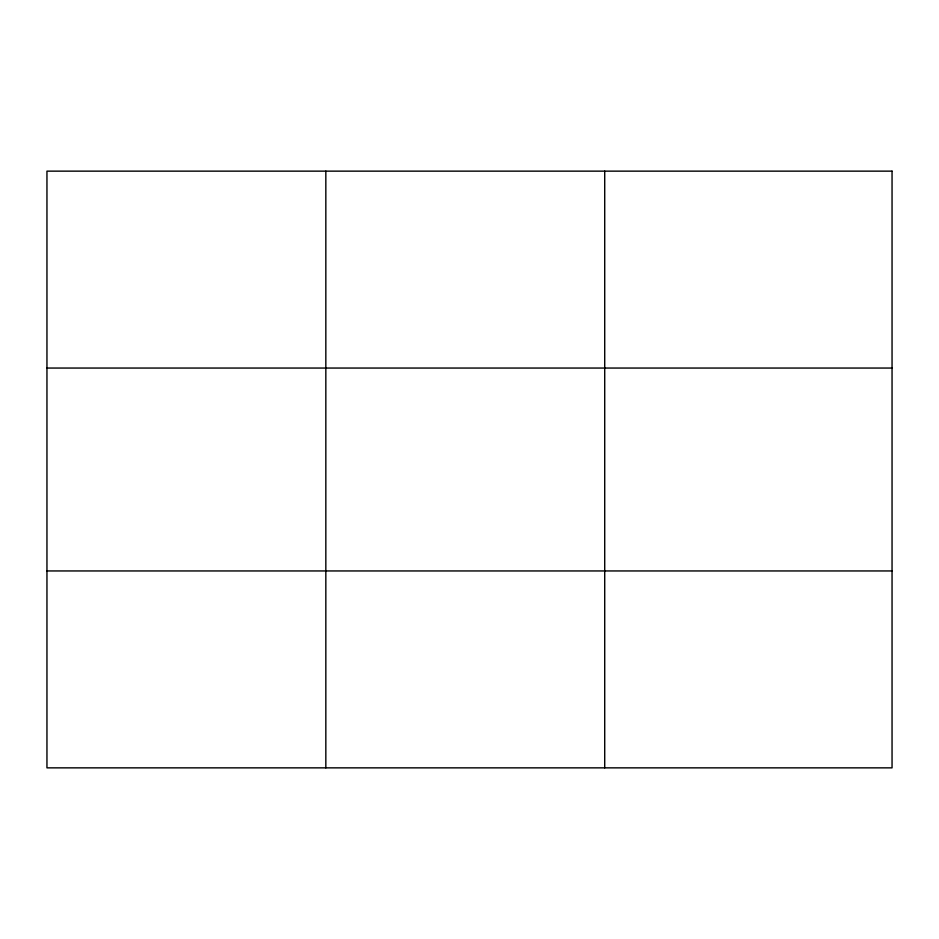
<?xml version="1.0" encoding="UTF-8"?>
<svg xmlns="http://www.w3.org/2000/svg" width="939" height="939" viewBox="0 0 939 939"><rect width="100%" height="100%" fill="white"/><g stroke="black" fill="none" stroke-linecap="round" stroke-linejoin="round"><path stroke-width="1.41" d="M325.833 767.856L325.833 171.144M604.716 767.856L604.716 171.144M46.95 368.053L892.05 368.053M46.95 570.947L892.05 570.947M892.05 171.144L892.05 767.856L46.95 767.856L46.95 171.144L892.05 171.144"/></g></svg>
